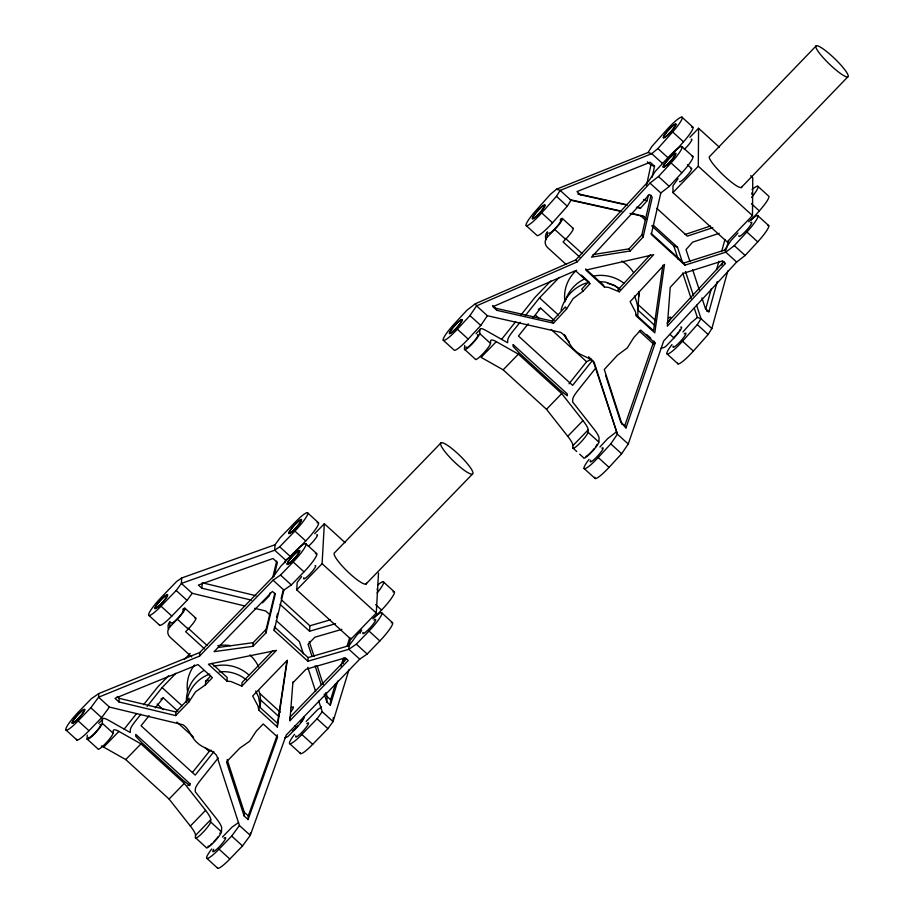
<?xml version="1.0" encoding="UTF-8"?>
<svg xmlns="http://www.w3.org/2000/svg" width="914" height="914" viewBox="0 0 914 914"><rect width="100%" height="100%" fill="white"/><g stroke="black" fill="none" stroke-linecap="round" stroke-linejoin="round"><path stroke-width="1.37" d="M750.668 175.728L752.759 177.624L752.473 215.59L727.11 241.924L672.944 192.58L672.99 185.679L678.074 178.687M672.944 192.58L698.296 166.245L698.582 128.28L719.421 147.257M218.286 757.877L200.657 780.042A16.783 2.651 -47.7 0 0 195.39 788.691L195.219 791.707L216.481 818.716A25.329 4.764 44.1 0 1 221.656 828.038L221.451 831.82A11.128 1.759 -47.7 0 1 213.693 842.4A11.128 1.759 -47.7 0 1 206.233 847.529L195.402 837.67A11.128 1.759 -47.7 0 0 202.851 832.54A11.128 1.759 -47.7 0 0 210.608 821.96L210.734 819.675A25.329 4.764 44.1 0 0 205.57 810.352L184.308 783.344L140.962 743.87L118.889 731.406A25.329 4.764 44.1 0 0 113.233 730.857L113.096 733.142A11.128 1.759 -47.7 0 1 105.339 743.722A11.128 1.759 -47.7 0 1 97.889 748.852L87.059 738.98L87.264 735.199M98.792 693.566L98.586 697.199L90.829 707.779L78.158 720.872A18.554 2.925 -47.7 0 1 65.739 729.418A18.554 2.925 -47.7 0 1 78.661 711.789L91.343 698.696L98.792 693.566L199.732 652.493L273.252 576.574L281.009 565.995L293.68 552.901A18.554 2.925 -47.7 0 1 306.099 544.356A18.554 2.925 -47.7 0 1 293.177 561.984L280.495 575.077L273.046 580.207L199.538 656.126L98.586 697.199L109.417 707.07L182.914 724.745C189.792 729.109 191.026 737.609 197.241 742.716C202.965 748.463 211.591 749 216.641 755.467L239.434 825.491L250.276 835.35L242.518 845.93L229.837 859.023A18.554 2.925 -47.7 0 1 217.418 867.569M87.059 738.98A11.128 1.759 -47.7 0 0 94.508 733.862A11.128 1.759 -47.7 0 0 102.265 723.282L102.482 719.489A25.329 4.764 44.1 0 1 108.138 720.038L130.211 732.502L130.382 729.486A16.783 2.651 -47.7 0 1 135.649 720.838L140.939 714.188M118.946 701.952L114.981 698.342L197.984 664.569L212.391 677.685L205.444 684.86L195.505 691.875L188.924 701.929L175.682 715.593L118.946 701.952L119.151 698.319L117.175 696.514M191.769 656.949L170.095 637.218A7.415 7.198 3.2 0 1 169.753 627.038L170.05 621.589A7.415 7.198 3.2 0 0 168.713 629.472M181.68 577.991L181.383 583.44L176.208 590.501L161.001 606.199A18.554 2.925 -47.7 0 1 148.582 614.745A18.554 2.925 -47.7 0 1 161.504 597.116L176.722 581.407L181.68 577.991L275.023 544.767L280.198 537.718L295.405 522.008A18.554 2.925 -47.7 0 1 307.824 513.462A18.554 2.925 -47.7 0 1 294.902 531.091L279.695 546.801L274.726 550.217L181.383 583.44L192.214 593.312L244.906 605.982M175.682 715.593L175.888 711.96L189.118 698.296L188.924 701.929M189.975 783.755L189.872 785.56L183.326 780.545L142.15 743.036L135.706 736.216L135.798 734.41L189.975 783.755L187.827 785.583M251.51 600.155L201.88 588.228L202.108 584.137M199.538 656.126L199.732 652.493M195.402 837.67L195.527 835.385A25.329 4.764 44.1 0 0 190.352 826.062L169.09 799.053L125.755 759.58L103.682 747.115A25.329 4.764 44.1 0 0 101.328 745.961M205.444 684.86L205.65 681.227L210.608 676.109M226.992 681.136L208.415 664.215L276.485 650.345L241.856 686.117L231.002 681.536L226.992 681.136L227.198 677.503L211.717 663.404M241.856 686.117L242.061 682.484L272.738 650.802M252.984 646.301L265.974 632.888L275.297 594.077L272.383 591.427L214.082 651.636L252.984 646.301L253.178 642.668L266.18 629.243L274.828 593.22M244.107 815.939L226.501 761.888L239.742 748.212L249.682 741.208L256.263 731.154L263.209 723.979L277.616 737.095L248.071 819.561L244.107 815.939L244.301 812.306L227.152 759.603M248.071 819.561L248.277 815.916L277.342 734.799M250.402 832.928L250.276 835.35L286.208 735.073L359.728 659.154L367.177 654.024L379.847 640.931A18.554 2.925 -47.7 0 0 391.203 622.788M258.742 710.052L258.948 706.419L277.525 723.34L277.319 726.973L258.742 710.052L258.091 706.202L252.687 695.988L287.327 660.216L277.319 726.973M265.974 632.888L266.18 629.243M275.023 544.767L274.726 550.217L285.556 560.088L284.905 562.784M372.798 618.744A18.554 2.925 -47.7 0 1 381.801 614.139A18.554 2.925 -47.7 0 1 369.016 631.071L356.334 644.153L348.885 649.283L307.904 661.222L274.166 630.5L274.303 628.078M378.51 573.055L376.271 613.043L350.919 639.217L296.753 589.884L297.153 582.606L301.586 576.563M292.96 682.724L305.962 669.299L345.309 657.84L348.223 660.502L289.921 720.712L290.126 717.079L346.452 658.903M307.904 661.222L308.098 657.589L274.371 626.867M335.541 623.668L309.572 631.231L309.88 625.782L281.421 599.858M296.753 589.884L322.094 563.698L324.333 523.722L345.172 542.699M337.746 681.044L330.331 705.231L326.858 702.055L327.155 696.605L325.841 692.572M330.331 705.231L330.639 699.77L335.575 683.661M333.29 717.513L333.062 721.592L327.898 728.652L312.679 744.362A18.554 2.925 -47.7 0 1 300.26 752.908M361.727 630.032L356.848 635.07L349.091 645.65L348.885 649.283L359.728 659.154M576.734 451.505L572.804 447.917A11.128 1.759 -47.7 0 0 580.253 442.787A11.128 1.759 -47.7 0 0 588.01 432.208L588.136 429.923A25.329 4.764 44.1 0 0 582.961 420.6L561.699 393.591L518.364 354.129L496.291 341.653A25.329 4.764 44.1 0 0 490.624 341.116L490.498 343.401A11.128 1.759 -47.7 0 1 482.741 353.981A11.128 1.759 -47.7 0 1 475.291 359.099L464.449 349.239L464.666 345.446M464.449 349.239A11.128 1.759 -47.7 0 0 471.91 344.11A11.128 1.759 -47.7 0 0 479.667 333.53L479.873 329.737A25.329 4.764 44.1 0 1 485.54 330.285L507.613 342.75L507.784 339.734A16.783 2.651 -47.7 0 1 513.04 331.085L520.1 322.219M566.063 264.386L547.497 247.466A7.415 7.198 3.2 0 1 547.143 237.297L547.452 231.848A7.415 7.198 3.2 0 0 546.115 239.731M572.804 447.917L572.929 445.632A25.329 4.764 44.1 0 0 567.754 436.309L546.492 409.301L503.157 369.827L481.084 357.363L496.291 341.653M579.693 454.201L583.635 457.788A11.128 1.759 -47.7 0 0 591.084 452.659A11.128 1.759 -47.7 0 0 598.841 442.079L599.058 438.286A25.329 4.764 44.1 0 0 593.883 428.963L572.621 401.954L572.792 398.938A16.783 2.651 -47.7 0 1 578.048 390.289L595.688 368.125M637.926 310.28L638.977 291.623M289.921 720.712L292.937 681.901M186.696 701.849C188.353 689.293 197.858 678.234 209.774 674.109M662.867 265.209L653.544 330.754L635.995 314.782M277.525 723.34L286.905 660.753M646.449 185.713L650.894 165.023L647.409 161.847M636.418 207.238L640.508 208.152L647.135 200.714L648.323 195.196M652.162 177.259L654.538 166.222L650.174 162.246L576.974 191.609L580.459 194.773L626.867 205.113M593.003 254.606L628.981 248.859L641.879 234.921L651.019 195.128M643.125 237.023L652.265 197.23L649.351 194.579L591.484 257.154L630.226 250.973L643.125 237.023L641.879 234.921M692.069 156.34A18.554 2.925 -47.7 0 1 681.867 172.792L669.288 186.399L660.811 192.98L651.282 234.43L685.009 265.151L725.819 252.184L734.296 245.603L746.875 231.996A18.554 2.925 -47.7 0 0 757.969 216.538A18.554 2.925 -47.7 0 0 748.703 221.736M272.669 577.831L276.668 561.185M270.03 592.992L269.367 595.768L262.535 602.817M274.029 576.346L277.365 562.476L273 558.5L198.395 585.063L201.88 588.228M276.634 617.43L277.605 613.385M281.169 598.567L283.112 590.478M274.166 630.5L283.877 590.078L291.338 584.949L304.008 571.856A18.554 2.925 -47.7 0 0 315.364 553.701M705.654 309.206L711.343 288.664M716.656 269.493L718.93 261.278M721.58 251.693L724.996 239.377M706.488 310.977L708.91 311.777L717.261 281.649M721.809 265.22L722.951 261.107M725.979 250.162L728.641 240.576M677.662 363.155A18.554 2.925 -47.7 0 0 693.372 351.067L708.144 334.478L711.846 328.56L727.795 270.99M340.933 666.192L343.401 658.137M347.114 646.049L349.582 637.983M343.104 663.587L344.749 658.217M348.451 646.129L350.919 638.063M348.897 669.939L333.062 721.592L322.231 711.732L318.723 700.958M360.15 633.242L360.984 630.523M625.987 427.935L624.742 425.833L653.876 341.082L655.121 343.196L625.987 427.935L620.777 422.211L605.628 375.391M594.934 477.188A18.554 2.925 -47.7 0 0 609.044 467.362L621.623 453.755L628.238 444.021L663.678 340.956L736.65 262.055L745.127 255.474L757.717 241.867A18.554 2.925 -47.7 0 0 767.909 225.415M561.059 310.223C564.201 297.576 573.878 287.179 586.217 283.02M589.896 283.786L575.489 270.658L492.909 306.716L496.873 310.337L553.461 323.179L566.6 308.978L573.124 298.581L583.006 291.235L589.896 283.786L588.65 281.683L581.453 275.114M621.794 211.591L570.999 200.269L567.286 206.198L552.524 222.788A18.554 2.925 -47.7 0 1 537.181 235.595L526.338 225.735A18.554 2.925 -47.7 0 0 541.682 212.916L556.455 196.327L560.168 190.398L651.751 153.678L657.886 148.548L672.658 131.959A18.554 2.925 -47.7 0 0 681.935 117.141L692.766 127.012M526.338 225.735A18.554 2.925 -47.7 0 1 535.615 210.917L550.388 194.328L556.523 189.198L648.106 152.478L651.819 146.548L666.592 129.959A18.554 2.925 -47.7 0 1 681.935 117.141M671.984 344.567A18.554 2.925 -47.7 0 0 668.02 353.947A18.554 2.925 -47.7 0 0 682.541 341.196L697.302 324.619L701.015 318.689L696.571 305.196M628.238 444.021L617.407 434.15L594.431 363.098C589.404 356.62 580.756 356.209 575.043 350.462C568.805 345.321 567.617 336.763 560.693 332.376L487.391 315.73L480.775 325.475L468.197 339.083A18.554 2.925 -47.7 0 1 454.064 350.051L443.221 340.179A18.554 2.925 -47.7 0 0 457.366 329.211L469.945 315.604L476.56 305.87L576.997 262.01L649.968 183.108L658.457 176.528L671.036 162.921A18.554 2.925 -47.7 0 0 682.061 146.686L692.892 156.557M651.088 233.287L683.763 263.049L724.574 250.082L731.189 240.348L737.964 233.013M589.016 459.388A18.554 2.925 -47.7 0 0 584.903 468.688A18.554 2.925 -47.7 0 0 598.213 457.491L610.792 443.896L617.407 434.15L593.186 360.996L594.431 363.098M159.413 624.616A18.554 2.925 -47.7 0 0 171.832 616.07L187.039 600.361L192.214 593.312M76.57 739.289A18.554 2.925 -47.7 0 0 88.989 730.743L101.66 717.65L109.417 707.07M294.594 734.308A18.554 2.925 -47.7 0 0 290.024 743.802A18.554 2.925 -47.7 0 0 301.849 734.49L317.055 718.781L322.231 711.732M211.74 848.98A18.554 2.925 -47.7 0 0 207.17 858.463A18.554 2.925 -47.7 0 0 219.006 849.152L231.676 836.07L239.434 825.491M124.133 729.189L136.529 713.617M143.601 704.717L157.768 686.928L168.542 675.789M147.108 706.431L162.098 687.579L175.945 673.287M149.051 715.731L141.064 725.773L195.23 775.106L213.876 751.685M155.266 707.916L163.252 697.873L177.842 711.161M501.535 339.437L515.69 321.648M521.003 314.976L535.158 297.176L550.845 280.975M525.39 315.57L539.5 297.838L559.277 277.41M528.223 323.75L518.455 336.021L572.632 385.365L592.158 360.813M532.656 318.175L540.654 308.132L554.192 320.46M192.488 772.444L209.192 751.457L211.545 750.245M569.011 383.8L586.594 361.716L591.289 359.282M670.568 156.34L683.489 141.83A18.554 2.925 -47.7 0 0 691.555 127.229M751.022 220.24L759.328 210.906A18.554 2.925 -47.7 0 0 768.605 196.087L757.775 186.216M682.929 331.942L691.235 322.608L697.371 317.489L701.015 318.689L711.846 328.56M443.221 340.179A18.554 2.925 -47.7 0 1 454.247 323.956L466.837 310.349L475.314 303.768L575.751 259.907L648.723 181.006L655.338 171.272L667.928 157.665A18.554 2.925 -47.7 0 1 682.061 146.686M492.646 305.516L495.628 308.224L552.216 321.077L565.355 306.876L566.6 308.978M588.65 281.683L581.761 289.132L583.006 291.235M650.517 254.618L618.047 289.727L619.292 291.829L653.67 254.652L585.885 270.11L604.462 287.03L608.461 287.35L619.292 291.829M667.037 323.076L723.945 261.553L725.19 263.655L667.323 326.229L670.213 287.384L683.112 273.446L722.277 260.993L725.19 263.655M599.938 447.003L607.684 438.629L616.162 432.048M689.887 137.317L698.582 128.28M816.328 45.7L709.835 156.294A22.256 3.805 43.9 0 0 723.362 175.134A22.256 3.805 43.9 0 0 741.78 186.742M741.22 187.576L847.701 76.97A22.256 3.805 43.9 0 0 827.844 52.509A22.256 3.805 43.9 0 0 820.498 54.532A22.256 3.805 43.9 0 0 847.701 76.97M169.753 627.038L177.35 619.189A11.128 1.759 -47.7 0 0 184.468 610.255A11.128 1.759 -47.7 0 0 182.994 608.987M547.143 237.297L554.752 229.437A11.128 1.759 -47.7 0 0 561.87 220.503A11.128 1.759 -47.7 0 0 560.385 219.234M195.002 618.161A11.128 1.759 -47.7 0 1 188.193 629.061L185.656 631.677L204.576 648.906M572.404 228.42A11.128 1.759 -47.7 0 1 565.583 239.308L563.047 241.924L579.864 257.245M98.678 723.408L102.482 719.489M476.068 333.667L479.873 329.737M184.228 659.588L190.112 653.521M103.682 747.115L118.889 731.406M285.556 560.088L290.526 556.672L305.733 540.962A18.554 2.925 -47.7 0 0 317.089 522.808M314.679 533.696L324.333 523.722M125.755 759.58L140.962 743.87M503.157 369.827L518.364 354.129M441.154 442.719L334.684 552.673A22.256 4.182 44.1 0 0 347.88 571.856A22.256 4.182 44.1 0 0 366.56 583.178M365.92 584.092L472.389 474.138A22.256 4.182 44.1 0 0 452.853 449.334A22.256 4.182 44.1 0 0 445.061 451.824A22.256 4.182 44.1 0 0 472.389 474.138M169.09 799.053L184.308 783.344M546.492 409.301L561.699 393.591M373.975 617.887L381.572 610.038A18.554 2.925 -47.7 0 0 392.929 591.884M190.352 826.062L205.57 810.352M567.754 436.309L582.961 420.6M304.065 716.725A11.128 1.759 -47.7 0 1 296.536 727.738L288.927 735.587A7.415 7.198 3.2 0 1 284.722 737.758M680.747 327.098A11.128 1.759 -47.7 0 1 673.926 337.986L666.329 345.846A7.415 7.198 3.2 0 1 661.153 348.097M195.527 835.385L210.734 819.675M572.929 445.632L588.136 429.923M306.156 721.477L317.569 709.698L321.545 706.956M222.433 837.053L232.19 826.976L238.577 822.589M538.3 309.343L540.654 308.132M160.898 699.084L163.252 697.873M205.65 681.227L208.198 680.119M685.032 234.498L710.532 226.009M712.829 227.666L687.339 236.143L656.766 208.301M719.169 233.333L692.641 242.153L686.014 249.602L689.99 261.667M309.88 625.782L330.377 619.806M341.87 629.346L314.862 637.207L308.041 644.256L311.982 656.355M308.098 657.589L349.091 645.65M219.143 671.927C228.763 670.659 238.908 673.732 246.426 679.856M218.446 647.432L253.178 642.668M598.544 281.535L605.342 282.095L614.391 285.328L620.229 289.372M578.185 193.882L627.312 204.827M570.108 199.686L620.903 210.997M631.882 213.442L638.749 214.973M630.032 213.419L643.764 216.481L646.918 219.36M202.188 582.778L255.943 595.7M254.618 608.313L265.711 610.986L269.927 614.825M119.151 698.319L175.888 711.96M648.106 152.478L651.751 153.678L662.581 163.537M650.894 165.023L654.538 166.222M643.502 199.515L647.135 200.714M638.086 207.352L640.508 208.152M578.025 193.974L580.459 194.773M643.764 216.481L640.12 215.281L645.387 220.08M556.523 189.198L560.168 190.398L570.999 200.269M651.716 225.838L673.846 246.003L677.491 247.203L682.815 263.392M672.658 131.959L683.489 141.83M751.457 203.731L759.328 210.906M757.9 215.761L768.743 225.632M698.296 166.245L752.473 215.59M687.465 164.76L691.532 168.462M657.886 148.548L668.717 158.419M671.036 162.921L681.867 172.792M746.875 231.996L757.717 241.867M658.457 176.528L669.288 186.399M734.296 245.603L745.127 255.474M649.968 183.108L660.811 192.98M736.65 262.055L725.819 252.184L724.574 250.082M653.247 225.118L677.491 247.203M708.91 311.777L705.437 308.601L701.906 297.873M556.455 196.327L567.286 206.198M697.302 324.619L708.144 334.478M562.293 218.423L573.124 228.294M541.682 212.916L552.524 222.788M682.541 341.196L693.372 351.067M565.458 238.394L582.275 253.704M637.744 304.225L655.612 320.506M554.752 229.437L565.583 239.308M669.996 334.398L673.926 337.986M637.435 309.675L655.304 325.955M585.68 268.945L603.217 284.917L604.462 287.03M646.678 334.524L650.791 338.271M667.197 354.015L678.028 363.886M655.121 343.196L640.714 330.068L633.825 337.529L627.301 347.914L617.418 355.26L604.28 369.462L622.023 424.313M639.332 331.108L653.773 344.27M539.5 297.838L558.374 315.022M588.559 356.78L592.261 360.15M535.547 315.216L538.666 318.061M551.165 329.451L586.594 361.716M620.777 422.211L624.742 425.833M487.391 315.73L476.56 305.87L475.314 303.768M469.945 315.604L480.775 325.475M610.792 443.896L621.623 453.755M479.667 333.53L490.498 343.401M588.01 432.208L598.841 442.079M457.366 329.211L468.197 339.083M598.213 457.491L609.044 467.362M584.08 468.471L594.911 478.342M307.458 512.731L318.301 522.602M383.309 581.807L394.14 591.678M294.902 531.091L305.733 540.962M375.665 604.657L381.572 610.038M305.733 543.624L316.564 553.496M381.572 612.7L392.414 622.571M322.094 563.698L376.271 613.043M279.695 546.801L290.526 556.672M293.177 561.984L304.008 571.856M369.016 631.071L379.847 640.931M280.495 575.077L291.338 584.949M356.334 644.153L367.177 654.024M273.046 580.207L283.877 590.078M280.061 604.348L309.572 631.231M276.245 620.583L299.438 641.708L303.379 653.818M327.155 696.605L330.639 699.77M176.208 590.501L187.039 600.361M317.055 718.781L327.898 728.652M184.891 608.176L195.722 618.035M188.055 628.135L206.975 645.375M260.341 693.977L280.312 712.166M177.35 619.189L188.193 629.061M294.559 725.945L296.536 727.738M161.001 606.199L171.832 616.07M301.849 734.49L312.679 744.362M260.033 699.427L278.964 716.656M148.948 615.476L159.779 625.347M289.795 743.768L300.626 753.627M162.098 687.579L182.023 705.734M157.105 704.02L163.355 709.71M176.893 722.049L193.562 737.221M205.022 747.663L209.192 751.457M244.301 812.306L248.277 815.916M90.829 707.779L101.66 717.65M231.676 836.07L242.518 845.93M102.265 723.282L113.096 733.142M210.608 821.96L221.451 831.82M78.158 720.872L88.989 730.743M219.006 849.152L229.837 859.023M66.105 730.149L76.936 740.02M206.952 858.429L217.783 868.3M569.296 342.065L565.777 337.883L564.189 334.455M683.763 263.049L685.009 265.151M628.981 248.859L630.226 250.973M575.751 259.907L576.997 262.01M565.001 335.324L566.246 337.426M552.216 321.077L553.461 323.179M495.628 308.224L496.873 310.337M255.737 690.995L258.593 697.119L260.182 706.385M692.641 269.71L699.256 289.829M685.477 271.481L693.475 295.759M673.846 246.003L678.291 259.485M682.724 272.978L691.155 298.604M694.263 308.041L697.371 317.489M309.218 641.491L314.039 656.275M317.101 665.689L323.225 684.506M315.044 665.769L321.168 684.586M324.23 693.989L326.858 702.055M307.767 667.289L315.65 691.532M691.155 139.259A8.9 1.405 -47.7 0 1 690.687 142.013A8.9 1.405 -47.7 0 1 684.289 149.405M690.927 168.599A8.9 1.405 -47.7 0 1 687.214 175.465A8.9 1.405 -47.7 0 1 679.57 181.418M679.925 329.76A8.9 1.405 -47.7 0 1 679.296 330.914M678.302 332.365A8.9 1.405 -47.7 0 1 673.961 337.449M597.082 444.421A8.9 1.405 -47.7 0 1 595.46 447.026M594.18 448.683A8.9 1.405 -47.7 0 1 585.908 456.463M477.394 334.855A8.9 1.405 -47.7 0 1 472.732 342.727A8.9 1.405 -47.7 0 1 466.209 346.886M560.236 220.183A8.9 1.405 -47.7 0 1 556.363 227.198A8.9 1.405 -47.7 0 1 548.823 233.001M668.74 317.912A11.128 1.759 -47.7 0 1 668.522 321.774M565.446 300.489A37.097 35.966 3.2 0 1 584.891 278.816M592.74 276.211A37.097 35.966 3.2 0 1 624.113 283.397M634.339 295.987A37.097 35.966 3.2 0 1 637.515 316.987M607.582 283.34A29.682 28.78 3.2 0 1 613.682 285.442M614.836 286.002A29.682 28.78 3.2 0 1 619.166 288.767M621.84 261.038A37.097 35.966 3.2 0 1 633.471 272.452M639.069 291.623A37.097 35.966 3.2 0 1 638.635 296.993M564.955 301.883A37.097 35.966 3.2 0 1 576.54 270.258M601.835 448.157A9.494 1.497 -47.7 0 1 597.448 456.212A9.494 1.497 -47.7 0 1 590.684 460.222M750.497 222.662A9.494 1.497 -47.7 0 1 746.955 229.791A9.494 1.497 -47.7 0 1 738.889 235.743M684.186 333.816A9.494 1.497 -47.7 0 1 681.056 340.705A9.494 1.497 -47.7 0 1 673.264 346.063M752.016 189.564A18.554 2.925 -47.7 0 1 751.582 197.424M751.765 192.968A9.494 1.497 -47.7 0 1 751.696 194.168M302.534 719.512A8.9 1.405 -47.7 0 1 300.9 722.106M298.147 725.488A8.9 1.405 -47.7 0 1 292.297 730.994M218.058 836.778A8.9 1.405 -47.7 0 1 213.716 841.863M212.151 843.416A8.9 1.405 -47.7 0 1 210.688 844.707M209.455 845.667A8.9 1.405 -47.7 0 1 207.935 846.307M219.748 833.042A8.9 1.405 -47.7 0 1 219.92 833.397M99.992 724.596A8.9 1.405 -47.7 0 1 96.119 731.611A8.9 1.405 -47.7 0 1 88.578 737.415M182.834 609.935A8.9 1.405 -47.7 0 1 178.961 616.939A8.9 1.405 -47.7 0 1 171.421 622.742M291.338 707.664A11.128 1.759 -47.7 0 1 291.12 711.515M186.376 702.158A37.097 35.966 3.2 0 1 203.856 670.488M214.002 666.272A37.097 35.966 3.2 0 1 248.802 674.909M258.948 690.756A37.097 35.966 3.2 0 1 260.113 706.739M217.829 645.707A37.097 35.966 3.2 0 1 230.271 645.57M249.922 654.927A37.097 35.966 3.2 0 1 258.639 666.98M187.564 691.635A37.097 35.966 3.2 0 1 194.522 664.969M306.784 723.557A9.494 1.497 -47.7 0 1 303.654 730.457A9.494 1.497 -47.7 0 1 295.873 735.816M377.551 585.143A18.554 2.925 -47.7 0 1 377.116 593.015M377.299 588.547A9.494 1.497 -47.7 0 1 377.231 589.759M316.735 534.816A8.9 1.405 -47.7 0 1 315.616 538.449A8.9 1.405 -47.7 0 1 308.258 546.378M315.01 565.72A8.9 1.405 -47.7 0 1 310.349 573.592A8.9 1.405 -47.7 0 1 303.836 577.751M223.941 838.229A9.494 1.497 -47.7 0 1 224.147 840.971A9.494 1.497 -47.7 0 1 215.43 850.363A9.494 1.497 -47.7 0 1 213.705 849.255M373.952 620.138A9.494 1.497 -47.7 0 1 370.821 627.038A9.494 1.497 -47.7 0 1 363.029 632.397M513.2 344.669L513.097 346.475L519.54 353.284L560.728 390.804L567.274 395.808L567.377 394.003L513.2 344.669M664.501 264.523L654.79 332.867L636.213 315.947L635.55 312.028L630.123 301.689L664.501 264.523M666.569 135.912A8.9 1.405 -47.7 0 0 675.709 124.647A8.9 1.405 -47.7 0 0 666.592 132.324A8.9 1.405 -47.7 0 0 666.569 135.912M666.34 165.251A8.9 1.405 -47.7 0 0 675.48 153.986A8.9 1.405 -47.7 0 0 666.375 161.664A8.9 1.405 -47.7 0 0 666.34 165.251M535.501 216.938A8.9 1.405 -47.7 0 0 544.733 205.627A8.9 1.405 -47.7 0 0 535.718 213.168A8.9 1.405 -47.7 0 0 535.501 216.938M452.659 331.611A8.9 1.405 -47.7 0 0 461.89 320.3A8.9 1.405 -47.7 0 0 452.876 327.829A8.9 1.405 -47.7 0 0 452.659 331.611M453.275 331.234A9.494 1.497 -47.7 0 0 462.244 319.614A9.494 1.497 -47.7 0 0 451.893 328.891A9.494 1.497 -47.7 0 0 453.275 331.234M666.946 164.943A9.494 1.497 -47.7 0 0 675.926 153.323A9.494 1.497 -47.7 0 0 665.563 162.612A9.494 1.497 -47.7 0 0 666.946 164.943M666.26 136.323A9.494 1.497 -47.7 0 0 676.109 124.258A9.494 1.497 -47.7 0 0 666.489 132.302A9.494 1.497 -47.7 0 0 666.26 136.323M535.296 217.281A9.494 1.497 -47.7 0 0 545.144 205.216A9.494 1.497 -47.7 0 0 535.524 213.248A9.494 1.497 -47.7 0 0 535.296 217.281M158.111 606.69A8.9 1.405 -47.7 0 0 167.342 595.38A8.9 1.405 -47.7 0 0 158.316 602.909A8.9 1.405 -47.7 0 0 158.111 606.69M75.256 721.363A8.9 1.405 -47.7 0 0 84.488 710.041A8.9 1.405 -47.7 0 0 75.474 717.581A8.9 1.405 -47.7 0 0 75.256 721.363M291.795 531.914A9.494 1.497 -47.7 0 0 301.643 519.849A9.494 1.497 -47.7 0 0 292.023 527.892A9.494 1.497 -47.7 0 0 291.795 531.914M157.893 607.022A9.494 1.497 -47.7 0 0 167.742 594.957A9.494 1.497 -47.7 0 0 158.122 603A9.494 1.497 -47.7 0 0 157.893 607.022M292.012 531.582A8.9 1.405 -47.7 0 0 301.243 520.272A8.9 1.405 -47.7 0 0 292.217 527.801A8.9 1.405 -47.7 0 0 292.012 531.582M290.275 562.476A8.9 1.405 -47.7 0 0 299.506 551.165A8.9 1.405 -47.7 0 0 290.492 558.694A8.9 1.405 -47.7 0 0 290.275 562.476M75.051 721.694A9.494 1.497 -47.7 0 0 84.899 709.63A9.494 1.497 -47.7 0 0 75.279 717.661A9.494 1.497 -47.7 0 0 75.051 721.694M290.069 562.807A9.494 1.497 -47.7 0 0 299.918 550.742A9.494 1.497 -47.7 0 0 290.298 558.785A9.494 1.497 -47.7 0 0 290.069 562.807"/></g></svg>
